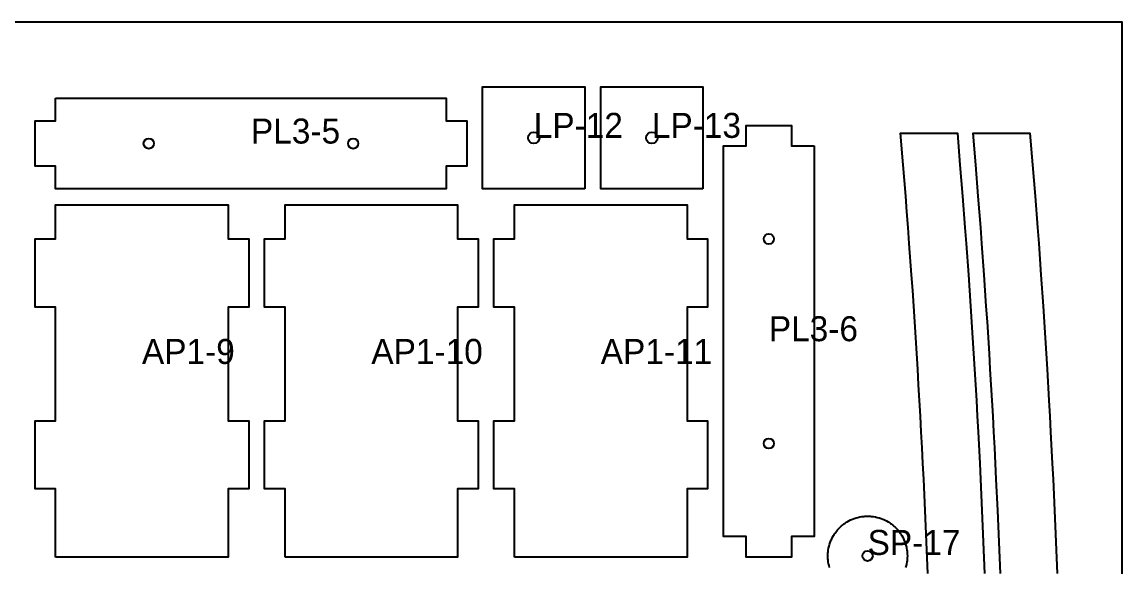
# Model space of a CAD drawing. Header units: millimetres. Extents: x 0 to 59980, y 0 to 1292.
# Drawn here: x 37091 to 38060, y 740 to 1220 of the extents above; entities that cross this region are included whole.
import ezdxf

# ---------------------------------------------------------------- set-up
doc = ezdxf.new("R2010")
doc.units = ezdxf.units.MM
for name, color, linetype in [('CUT_OUT', 1, 'Continuous'), ('DRILL', 3, 'Continuous'), ('LABEL', 7, 'Continuous'), ('SHEET', 8, 'Continuous')]:
    doc.layers.add(name, color=color, linetype=linetype)

msp = doc.modelspace()

# ---------------------------------------------------------------- linework, layer by layer
at = {"layer": 'CUT_OUT'}
for points in [[(37587, 1073), (37497, 1073), (37497, 1163), (37587, 1163), (37587, 1073)], [(37691, 1073), (37601, 1073), (37601, 1163), (37691, 1163), (37691, 1073)], [(37121, 1153), (37465, 1153), (37465, 1133), (37483, 1133), (37483, 1093), (37465, 1093), (37465, 1073), (37121, 1073), (37121, 1093), (37103, 1093), (37103, 1133), (37121, 1133), (37121, 1153)], [(37789, 1111), (37789, 767), (37769, 767), (37769, 749), (37729, 749), (37729, 767), (37709, 767), (37709, 1111), (37729, 1111), (37729, 1129), (37769, 1129), (37769, 1111), (37789, 1111)], [(37121, 749), (37121, 809), (37103, 809), (37103, 869), (37121, 869), (37121, 969), (37103, 969), (37103, 1029), (37121, 1029), (37121, 1059), (37273, 1059), (37273, 1029), (37291, 1029), (37291, 969), (37273, 969), (37273, 869), (37291, 869), (37291, 809), (37273, 809), (37273, 749), (37121, 749)], [(37323, 749), (37323, 809), (37305, 809), (37305, 869), (37323, 869), (37323, 969), (37305, 969), (37305, 1029), (37323, 1029), (37323, 1059), (37475, 1059), (37475, 1029), (37493, 1029), (37493, 969), (37475, 969), (37475, 869), (37493, 869), (37493, 809), (37475, 809), (37475, 749), (37323, 749)], [(37525, 749), (37525, 809), (37507, 809), (37507, 869), (37525, 869), (37525, 969), (37507, 969), (37507, 1029), (37525, 1029), (37525, 1059), (37677, 1059), (37677, 1029), (37695, 1029), (37695, 969), (37677, 969), (37677, 869), (37695, 869), (37695, 809), (37677, 809), (37677, 749), (37525, 749)]]:
    msp.add_lwpolyline(points, close=True, dxfattribs=at)
for points in [[(37888.97, 734.55), (37888.43, 748.39), (37887.28, 776.06), (37886.67, 789.9), (37885.38, 817.58), (37884.7, 831.41), (37883.99, 845.25), (37883.27, 859.09), (37882.52, 872.92), (37880.94, 900.6), (37880.12, 914.44), (37879.28, 928.28), (37877.52, 955.95), (37876.61, 969.79), (37875.67, 983.62), (37874.71, 997.46), (37872.71, 1025.14), (37871.68, 1038.97), (37870.62, 1052.81), (37869.55, 1066.65), (37867.32, 1094.33), (37865, 1122), (37915, 1122), (37917.32, 1094.33), (37918.44, 1080.49), (37919.55, 1066.65), (37921.68, 1038.97), (37922.71, 1025.14), (37924.71, 997.46), (37926.61, 969.79), (37928.41, 942.11), (37929.28, 928.28), (37930.12, 914.44), (37931.74, 886.76), (37932.52, 872.92), (37933.27, 859.09), (37934.7, 831.41), (37935.38, 817.58), (37936.03, 803.74), (37936.67, 789.9), (37937.28, 776.06), (37938.43, 748.39), (37938.97, 734.55)], [(37952.88, 734.55), (37952.34, 748.39), (37951.19, 776.06), (37950.58, 789.9), (37949.29, 817.58), (37948.61, 831.41), (37947.9, 845.25), (37947.18, 859.09), (37946.43, 872.92), (37944.85, 900.6), (37944.03, 914.44), (37943.19, 928.28), (37941.43, 955.95), (37940.52, 969.79), (37939.58, 983.62), (37938.62, 997.46), (37936.62, 1025.14), (37935.59, 1038.97), (37934.53, 1052.81), (37933.46, 1066.65), (37931.23, 1094.33), (37928.91, 1122), (37978.91, 1122), (37981.23, 1094.33), (37982.35, 1080.49), (37983.46, 1066.65), (37985.59, 1038.97), (37986.62, 1025.14), (37988.62, 997.46), (37990.52, 969.79), (37992.32, 942.11), (37993.19, 928.28), (37994.03, 914.44), (37995.65, 886.76), (37996.43, 872.92), (37997.18, 859.09), (37998.61, 831.41), (37999.29, 817.58), (37999.94, 803.74), (38000.58, 789.9), (38001.19, 776.06), (38002.34, 748.39), (38002.88, 734.55)], [(37802.51, 739.84), (37802.05, 741.5), (37801.85, 742.33), (37801.67, 743.17), (37801.38, 744.86), (37801.26, 745.72), (37801.17, 746.57), (37801.09, 747.43), (37801.04, 748.28), (37801, 750), (37801.04, 751.72), (37801.09, 752.57), (37801.17, 753.43), (37801.26, 754.28), (37801.38, 755.14), (37801.67, 756.83), (37801.85, 757.67), (37802.05, 758.5), (37802.51, 760.16), (37802.77, 760.98), (37803.05, 761.79), (37803.66, 763.39), (37804, 764.18), (37804.36, 764.96), (37805.13, 766.5), (37805.98, 767.99), (37806.43, 768.72), (37806.9, 769.44), (37807.38, 770.15), (37807.89, 770.85), (37808.94, 772.2), (37809.5, 772.86), (37810.07, 773.5), (37810.65, 774.13), (37811.25, 774.75), (37811.87, 775.35), (37812.5, 775.93), (37813.14, 776.5), (37813.8, 777.06), (37815.15, 778.11), (37815.85, 778.62), (37816.56, 779.1), (37817.28, 779.57), (37818.01, 780.02), (37819.5, 780.87), (37821.04, 781.64), (37821.82, 782), (37822.61, 782.34), (37824.21, 782.95), (37825.02, 783.23), (37825.84, 783.49), (37827.5, 783.95), (37828.33, 784.15), (37829.17, 784.33), (37830.86, 784.62), (37831.72, 784.74), (37832.57, 784.83), (37833.43, 784.91), (37834.28, 784.96), (37836, 785), (37837.72, 784.96), (37838.57, 784.91), (37839.43, 784.83), (37840.28, 784.74), (37841.14, 784.62), (37842.83, 784.33), (37843.67, 784.15), (37844.5, 783.95), (37846.16, 783.49), (37846.98, 783.23), (37847.79, 782.95), (37849.39, 782.34), (37850.18, 782), (37850.96, 781.64), (37852.5, 780.87), (37853.99, 780.02), (37854.72, 779.57), (37855.44, 779.1), (37856.15, 778.62), (37856.85, 778.11), (37858.2, 777.06), (37858.86, 776.5), (37859.5, 775.93), (37860.13, 775.35), (37860.75, 774.75), (37861.35, 774.13), (37861.93, 773.5), (37862.5, 772.86), (37863.06, 772.2), (37864.11, 770.85), (37864.62, 770.15), (37865.1, 769.44), (37865.57, 768.72), (37866.02, 767.99), (37866.87, 766.5), (37867.64, 764.96), (37868, 764.18), (37868.34, 763.39), (37868.95, 761.79), (37869.23, 760.98), (37869.49, 760.16), (37869.95, 758.5), (37870.15, 757.67), (37870.33, 756.83), (37870.62, 755.14), (37870.74, 754.28), (37870.83, 753.43), (37870.91, 752.57), (37870.96, 751.72), (37871, 750), (37871, 750), (37870.96, 748.28), (37870.91, 747.43), (37870.83, 746.57), (37870.74, 745.72), (37870.62, 744.86), (37870.33, 743.17), (37870.15, 742.33), (37869.95, 741.5), (37869.49, 739.84)]]:
    msp.add_lwpolyline(points, dxfattribs=at)
at = {"layer": 'DRILL'}
for centre, radius in [((37203, 1113), 4.5), ((37383, 1113), 4.5), ((37542, 1118), 5), ((37646, 1118), 5), ((37749, 1029), 4.5), ((37749, 849), 4.5), ((37836, 750), 4.5)]:
    msp.add_circle(centre, radius, dxfattribs=at)
at = {"layer": 'SHEET'}
msp.add_lwpolyline([(35620, 0), (38060, 0), (38060, 1220), (35620, 1220)], close=True, dxfattribs=at)

# ---------------------------------------------------------------- texts
at = {"layer": 'LABEL'}
for s, p in [('PL3-5', (37293, 1113)), ('LP-12', (37542, 1118)), ('LP-13', (37646, 1118)), ('PL3-6', (37749, 939)), ('AP1-9', (37197, 919)), ('AP1-10', (37399, 919)), ('AP1-11', (37601, 919)), ('SP-17', (37836, 750.86))]:
    msp.add_text(s, height=22, dxfattribs=at).set_placement(p)

doc.saveas('drawing.dxf')
